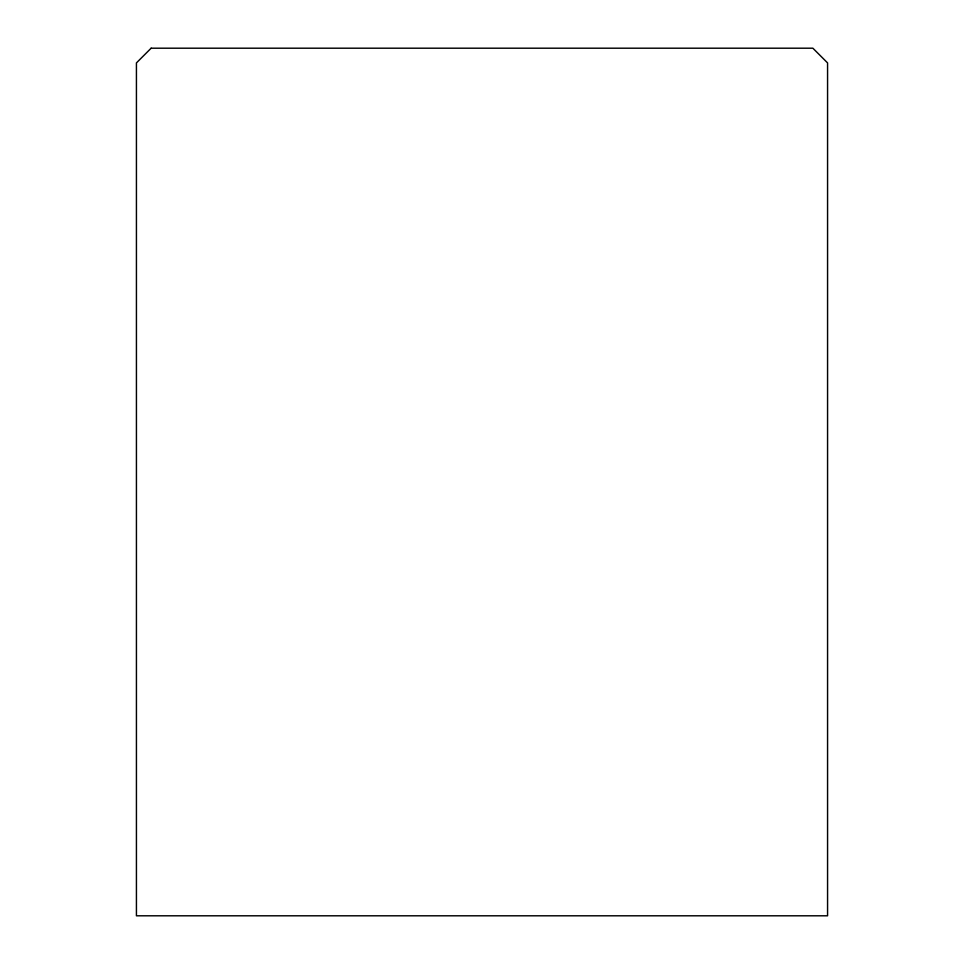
<?xml version="1.0" encoding="UTF-8"?>
<svg xmlns="http://www.w3.org/2000/svg" width="964" height="964" viewBox="0 0 964 964"><rect width="100%" height="100%" fill="white"/><g stroke="black" fill="none" stroke-linecap="round" stroke-linejoin="round"><path stroke-width="1.45" d="M151.131 48.2L136.43 62.901L136.43 915.8L827.57 915.8L827.57 62.901L812.869 48.2L151.131 48.2"/></g></svg>
